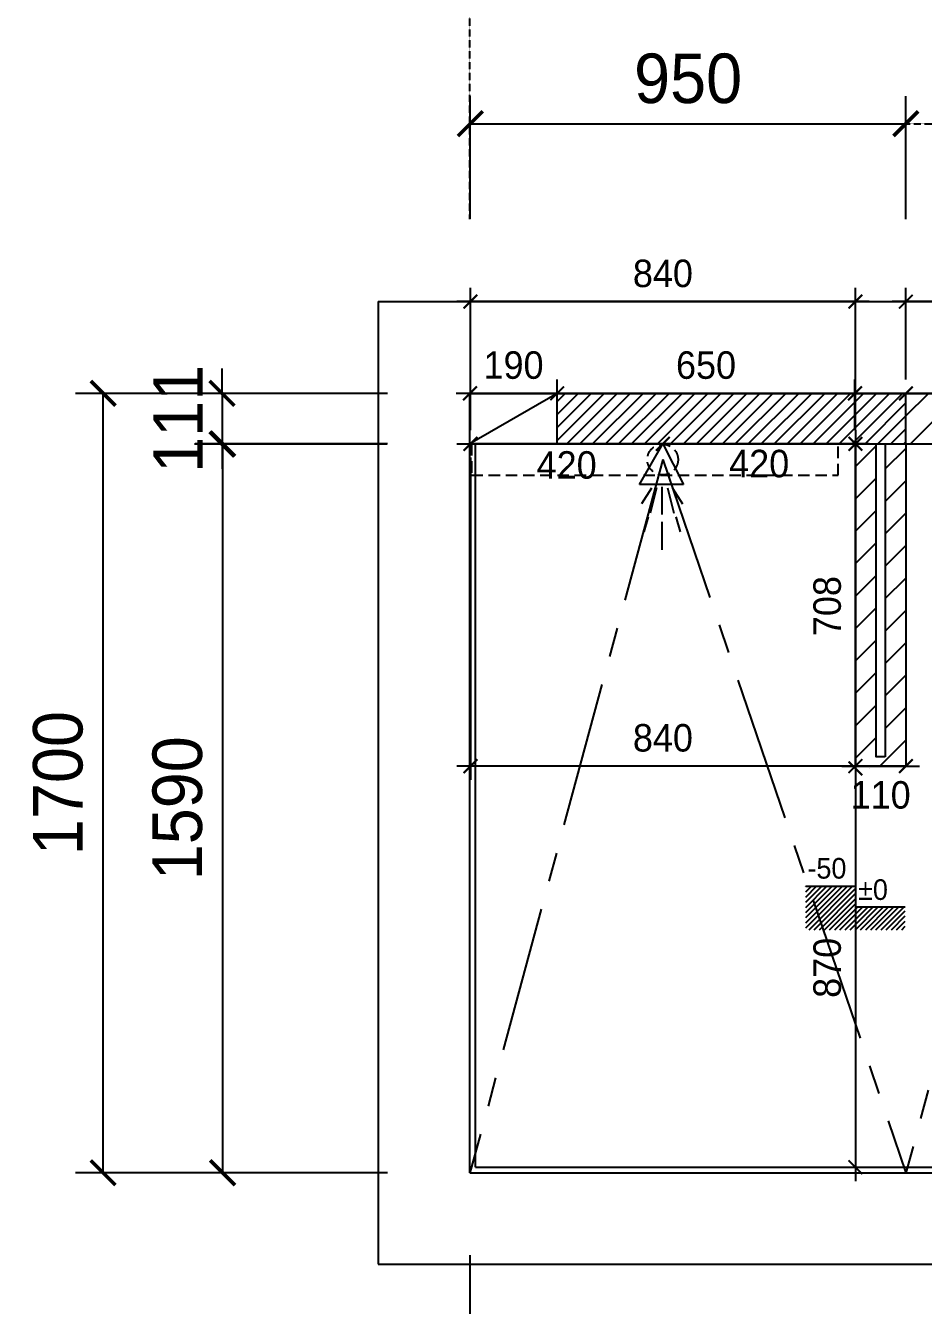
# Model space of a CAD drawing. Header units: millimetres. Extents: x 217202 to 745838, y -6815 to 171372.
# Drawn here: x 375107 to 377064, y 25917 to 28708 of the extents above; entities that cross this region are included whole.
import ezdxf

# ---------------------------------------------------------------- set-up
doc = ezdxf.new("R2010")
doc.units = ezdxf.units.MM
doc.header["$PDMODE"] = 3
doc.linetypes.add('CENTER', pattern=[50.8, 31.75, -6.35, 6.35, -6.35])
doc.linetypes.add('DASHED', pattern=[0.75, 0.5, -0.25])
doc.layers.get('DEFPOINTS').update_dxf_attribs({"color": 248})
for name, color, linetype in [('03-WAL NEW', 3, 'Continuous'), ('06-FUR', 6, 'Continuous'), ('06-LIGHT', 4, 'Continuous'), ('07-DIM', 5, 'Continuous'), ('BATH', 4, 'Continuous'), ('C-WALL1', 2, 'Continuous'), ('FUR', 8, 'DASHED'), ('HAT', 5, 'Continuous'), ('TOILET-1', 6, 'Continuous'), ('도면층4', 4, 'Continuous')]:
    doc.layers.add(name, color=color, linetype=linetype)
doc.styles.add('HY 울릉도 L', font='')
doc.styles.add('YOURNAME', font='HY울릉도M.TTF')
doc.styles.add('코레일둥고', font='Korail_Round_Gothic_Medium.ttf')
doc.styles.get('HY 울릉도 L').set_extended_font_data('HY울릉도L')
doc.dimstyles.new('30', dxfattribs={"dimscale": 30, "dimtxt": 2, "dimasz": 1, "dimexe": 1, "dimexo": 1, "dimgap": 1, "dimtad": 1, "dimdec": 0, "dimrnd": 0.05, "dimdsep": 46, "dimlunit": 6, "dimtxsty": 'HY 울릉도 L', "dimblk": 'ARCHTICK', "dimcen": 2.5, "dimdle": 1, "dimclrd": 133, "dimclre": 133, "dimclrt": 30, "dimadec": 0, "dimazin": 0, "dimtfac": 1, "dimtdec": 0, "dimtix": 1, "dimtmove": 2, "dimatfit": 3, "dimldrblk": 'ARCHTICK', "dimfxl": 1, "dimlwd": -1, "dimlwe": -1, "dimarcsym": 0})
doc.dimstyles.new('YOURNAME-60', dxfattribs={"dimscale": 60, "dimtxt": 1.8, "dimasz": 0.9, "dimexe": 1, "dimexo": 3, "dimgap": 0.7, "dimtad": 1, "dimdec": 0, "dimzin": 0, "dimdsep": 46, "dimtxsty": 'YOURNAME', "dimblk": 'ARCHTICK', "dimcen": 0, "dimclrd": 1, "dimclre": 1, "dimclrt": 7, "dimadec": 0, "dimazin": 0, "dimtfac": 1, "dimtdec": 0, "dimtix": 1, "dimtmove": 2, "dimatfit": 3, "dimldrblk": 'ARCHTICK', "dimfxl": 1, "dimtolj": 1, "dimtzin": 0, "dimarcsym": 0})
pattern_1 = [(45, (0, 0), (-35.355339, 35.355339), [])]

# ---------------------------------------------------------------- blocks, each defined once
blk = doc.blocks.new('_ArchTick')
at = {"color": 0, "linetype": 'ByBlock', "const_width": 0.15}
blk.add_lwpolyline([(-0.5, -0.5), (0.5, 0.5)], dxfattribs=at)
blk = doc.blocks.new('*D608')
at = {"layer": 'DEFPOINTS', "color": 0, "transparency": 16777216}
for p in [(375275.7, 27906.1), (375875.7, 27906.1), (375875.7, 26206.1)]:
    blk.add_point(p, dxfattribs=at)
at = {"layer": 'HAT', "color": 1, "lineweight": -2, "transparency": 16777216}
for p, q in [((375695.7, 27906.1), (375215.7, 27906.1)), ((375275.7, 26206.1), (375275.7, 27906.1)), ((375695.7, 26206.1), (375215.7, 26206.1))]:
    blk.add_line(p, q, dxfattribs=at)
at = {"layer": 'HAT', "color": 1, "lineweight": -2, "transparency": 16777216, "xscale": 54, "yscale": 54, "zscale": 54}
for p, rotation in [((375275.7, 27906.1), 90), ((375275.7, 26206.1), 270)]:
    blk.add_blockref('_ArchTick', p, dxfattribs=dict(at, rotation=rotation))
at = {"layer": 'HAT', "color": 7, "transparency": 16777216, "insert": (375177.5, 27056.1), "char_height": 108, "attachment_point": 5, "rotation": 90, "style": 'YOURNAME'}
blk.add_mtext('\\A1;1700', dxfattribs=at)
blk = doc.blocks.new('*D609')
at = {"layer": 'DEFPOINTS', "color": 0, "transparency": 16777216}
for p in [(378545.2, 28794.3), (376075.7, 28106.1), (378545.2, 28106.1)]:
    blk.add_point(p, dxfattribs=at)
at = {"layer": 'FUR', "color": 1, "lineweight": -2, "transparency": 16777216}
for p, q in [((376075.7, 28286.1), (376075.7, 28854.3)), ((378545.2, 28286.1), (378545.2, 28854.3)), ((376075.7, 28794.3), (378545.2, 28794.3))]:
    blk.add_line(p, q, dxfattribs=at)
at = {"layer": 'FUR', "color": 1, "lineweight": -2, "transparency": 16777216, "xscale": 54, "yscale": 54, "zscale": 54, "rotation": 180}
blk.add_blockref('_ArchTick', (376075.7, 28794.3), dxfattribs=at)
at = {"layer": 'FUR', "color": 1, "lineweight": -2, "transparency": 16777216, "xscale": 54, "yscale": 54, "zscale": 54}
blk.add_blockref('_ArchTick', (378545.2, 28794.3), dxfattribs=at)
at = {"layer": 'FUR', "color": 7, "transparency": 16777216, "insert": (377310.4, 28892.5), "char_height": 108, "attachment_point": 5, "style": 'YOURNAME'}
blk.add_mtext('\\A1;2470', dxfattribs=at)
blk = doc.blocks.new('*D615')
at = {"layer": 'DEFPOINTS', "color": 0, "transparency": 16777216}
for p in [(375275.7, 27906.1), (376075.7, 27906.1), (376075.7, 26206.1)]:
    blk.add_point(p, dxfattribs=at)
at = {"layer": 'HAT', "color": 1, "lineweight": -2, "transparency": 16777216}
for p, q in [((375895.7, 27906.1), (375215.7, 27906.1)), ((375275.7, 26206.1), (375275.7, 27906.1)), ((375895.7, 26206.1), (375215.7, 26206.1))]:
    blk.add_line(p, q, dxfattribs=at)
at = {"layer": 'HAT', "color": 1, "lineweight": -2, "transparency": 16777216, "xscale": 54, "yscale": 54, "zscale": 54}
for p, rotation in [((375275.7, 27906.1), 90), ((375275.7, 26206.1), 270)]:
    blk.add_blockref('_ArchTick', p, dxfattribs=dict(at, rotation=rotation))
at = {"layer": 'HAT', "color": 7, "transparency": 16777216, "insert": (375177.5, 27056.1), "char_height": 108, "attachment_point": 5, "rotation": 90, "style": 'YOURNAME'}
blk.add_mtext('\\A1;1700', dxfattribs=at)
blk = doc.blocks.new('*D616')
at = {"layer": 'DEFPOINTS', "color": 0, "transparency": 16777216}
for p in [(378545.2, 28794.3), (376075.7, 28106.1), (378545.2, 28106.1)]:
    blk.add_point(p, dxfattribs=at)
at = {"layer": 'FUR', "color": 1, "lineweight": -2, "transparency": 16777216}
for p, q in [((376075.7, 28286.1), (376075.7, 28854.3)), ((378545.2, 28286.1), (378545.2, 28854.3)), ((376075.7, 28794.3), (378545.2, 28794.3))]:
    blk.add_line(p, q, dxfattribs=at)
at = {"layer": 'FUR', "color": 1, "lineweight": -2, "transparency": 16777216, "xscale": 54, "yscale": 54, "zscale": 54, "rotation": 180}
blk.add_blockref('_ArchTick', (376075.7, 28794.3), dxfattribs=at)
at = {"layer": 'FUR', "color": 1, "lineweight": -2, "transparency": 16777216, "xscale": 54, "yscale": 54, "zscale": 54}
blk.add_blockref('_ArchTick', (378545.2, 28794.3), dxfattribs=at)
at = {"layer": 'FUR', "color": 7, "transparency": 16777216, "insert": (377310.4, 28892.5), "char_height": 108, "attachment_point": 5, "style": 'YOURNAME'}
blk.add_mtext('\\A1;2470', dxfattribs=at)
blk = doc.blocks.new('AC-8')
at = {"layer": 'BATH'}
for p, q in [((-50.8, 54), (-0.1, 142.7)), ((-0.1, 142.7), (45.4, 54)), ((45.4, 54), (-50.8, 54)), ((-24.7, 46.5), (-46.3, 12.2)), ((-13.5, 47.3), (-27.7, -7.9)), ((-1.6, 49.5), (-1.6, -10.8)), ((10.4, 47.3), (24.5, -7.9)), ((21.6, 46.5), (43.2, 12.2)), ((-31.4, -16.2), (-41.1, -49)), ((-1.6, -27.3), (-1.6, -88.5)), ((28.3, -16.2), (38, -49))]:
    blk.add_line(p, q, dxfattribs=at)
blk = doc.blocks.new('*D617')
at = {"layer": 'DEFPOINTS', "color": 0, "transparency": 16777216}
for p in [(377026.2, 28494.3), (376076.4, 28106.8), (377026.2, 28106.1)]:
    blk.add_point(p, dxfattribs=at)
at = {"layer": 'HAT', "color": 1, "lineweight": -2, "transparency": 16777216}
for p, q in [((376076.4, 28286.8), (376076.4, 28554.3)), ((377026.2, 28286.1), (377026.2, 28554.3)), ((376076.4, 28494.3), (377026.2, 28494.3))]:
    blk.add_line(p, q, dxfattribs=at)
at = {"layer": 'HAT', "color": 1, "lineweight": -2, "transparency": 16777216, "xscale": 54, "yscale": 54, "zscale": 54, "rotation": 180}
blk.add_blockref('_ArchTick', (376076.4, 28494.3), dxfattribs=at)
at = {"layer": 'HAT', "color": 1, "lineweight": -2, "transparency": 16777216, "xscale": 54, "yscale": 54, "zscale": 54}
blk.add_blockref('_ArchTick', (377026.2, 28494.3), dxfattribs=at)
at = {"layer": 'HAT', "color": 7, "transparency": 16777216, "insert": (376551.3, 28592.5), "char_height": 108, "attachment_point": 5, "style": 'YOURNAME'}
blk.add_mtext('\\A1;950', dxfattribs=at)
blk = doc.blocks.new('*D618')
at = {"layer": 'DEFPOINTS', "color": 0, "transparency": 16777216}
for p in [(378545.7, 28494.3), (377026.2, 28106.1), (378545.7, 28106.1)]:
    blk.add_point(p, dxfattribs=at)
at = {"layer": 'FUR', "color": 1, "lineweight": -2, "transparency": 16777216}
for p, q in [((377026.2, 28286.1), (377026.2, 28554.3)), ((378545.7, 28286.1), (378545.7, 28554.3)), ((377026.2, 28494.3), (378545.7, 28494.3))]:
    blk.add_line(p, q, dxfattribs=at)
at = {"layer": 'FUR', "color": 1, "lineweight": -2, "transparency": 16777216, "xscale": 54, "yscale": 54, "zscale": 54, "rotation": 180}
blk.add_blockref('_ArchTick', (377026.2, 28494.3), dxfattribs=at)
at = {"layer": 'FUR', "color": 1, "lineweight": -2, "transparency": 16777216, "xscale": 54, "yscale": 54, "zscale": 54}
blk.add_blockref('_ArchTick', (378545.7, 28494.3), dxfattribs=at)
at = {"layer": 'FUR', "color": 7, "transparency": 16777216, "insert": (377785.9, 28592.5), "char_height": 108, "attachment_point": 5, "style": 'YOURNAME'}
blk.add_mtext('\\A1;1520', dxfattribs=at)
blk = doc.blocks.new('*D669')
at = {"layer": '06-FUR', "color": 133, "transparency": 16777216}
for p, q in [((376466.3, 27795.9), (376599.8, 27795.9)), ((376946.2, 27795.9), (376812.7, 27795.9)), ((376916.2, 27766.1), (376916.2, 27765.9))]:
    blk.add_line(p, q, dxfattribs=at)
at = {"layer": 'DEFPOINTS', "color": 0, "transparency": 16777216}
for p in [(376496.3, 27795.9), (376916.2, 27796.1), (376916.2, 27795.9)]:
    blk.add_point(p, dxfattribs=at)
at = {"layer": '06-FUR', "color": 133, "transparency": 16777216, "xscale": 30, "yscale": 30, "zscale": 30, "rotation": 180}
blk.add_blockref('_ArchTick', (376496.3, 27795.9), dxfattribs=at)
at = {"layer": '06-FUR', "color": 133, "transparency": 16777216, "xscale": 30, "yscale": 30, "zscale": 30}
blk.add_blockref('_ArchTick', (376916.2, 27795.9), dxfattribs=at)
at = {"layer": '06-FUR', "color": 30, "transparency": 16777216, "insert": (376706.3, 27752.6), "char_height": 60, "attachment_point": 5, "style": 'HY 울릉도 L'}
blk.add_mtext('420', dxfattribs=at)
blk = doc.blocks.new('*D670')
at = {"layer": '06-FUR', "color": 133, "transparency": 16777216}
for p, q in [((376076.7, 27826.1), (376076.7, 27826.1)), ((376046.7, 27796.1), (376180, 27796.1)), ((376526.3, 27796.1), (376392.9, 27796.1))]:
    blk.add_line(p, q, dxfattribs=at)
at = {"layer": 'DEFPOINTS', "color": 0, "transparency": 16777216}
for p in [(376076.7, 27796.1), (376076.7, 27796.1), (376496.3, 27796.1)]:
    blk.add_point(p, dxfattribs=at)
at = {"layer": '06-FUR', "color": 133, "transparency": 16777216, "xscale": 30, "yscale": 30, "zscale": 30, "rotation": 180}
blk.add_blockref('_ArchTick', (376076.7, 27796.1), dxfattribs=at)
at = {"layer": '06-FUR', "color": 133, "transparency": 16777216, "xscale": 30, "yscale": 30, "zscale": 30}
blk.add_blockref('_ArchTick', (376496.3, 27796.1), dxfattribs=at)
at = {"layer": '06-FUR', "color": 30, "transparency": 16777216, "insert": (376286.5, 27749.5), "char_height": 60, "attachment_point": 5, "style": 'HY 울릉도 L'}
blk.add_mtext('420', dxfattribs=at)
blk = doc.blocks.new('*D671')
at = {"layer": '06-FUR', "color": 133, "transparency": 16777216}
for p, q in [((376075.7, 27906.1), (376045.7, 27906.1)), ((376265.7, 27906.1), (376075.7, 27906.1)), ((376265.7, 27906.1), (376295.7, 27906.1))]:
    blk.add_line(p, q, dxfattribs=at)
at = {"layer": 'DEFPOINTS', "color": 0, "transparency": 16777216}
for p in [(376075.7, 27906.1), (376075.7, 27906.1), (376265.7, 27906.1)]:
    blk.add_point(p, dxfattribs=at)
at = {"layer": '06-FUR', "color": 133, "transparency": 16777216, "xscale": 30, "yscale": 30, "zscale": 30}
blk.add_blockref('_ArchTick', (376075.7, 27906.1), dxfattribs=at)
at = {"layer": '06-FUR', "color": 133, "transparency": 16777216, "xscale": 30, "yscale": 30, "zscale": 30, "rotation": 180}
blk.add_blockref('_ArchTick', (376265.7, 27906.1), dxfattribs=at)
at = {"layer": '06-FUR', "color": 30, "transparency": 16777216, "insert": (376170.7, 27967.4), "char_height": 60, "attachment_point": 5, "style": 'HY 울릉도 L'}
blk.add_mtext('190', dxfattribs=at)
blk = doc.blocks.new('*D672')
at = {"layer": '06-FUR', "color": 133, "transparency": 16777216}
for p, q in [((376916.2, 27118.1), (376916.2, 26188.1)), ((376946.2, 27088.1), (376946.2, 27088.1)), ((376946.2, 26218.1), (376946.2, 26218.1))]:
    blk.add_line(p, q, dxfattribs=at)
at = {"layer": 'DEFPOINTS', "color": 0, "transparency": 16777216}
for p in [(376916.2, 27088.1), (376916.2, 26218.1), (376916.2, 26218.1)]:
    blk.add_point(p, dxfattribs=at)
at = {"layer": '06-FUR', "color": 133, "transparency": 16777216, "xscale": 30, "yscale": 30, "zscale": 30}
for p, rotation in [((376916.2, 27088.1), 90), ((376916.2, 26218.1), 270)]:
    blk.add_blockref('_ArchTick', p, dxfattribs=dict(at, rotation=rotation))
at = {"layer": '06-FUR', "color": 30, "transparency": 16777216, "insert": (376854.9, 26653.1), "char_height": 60, "attachment_point": 5, "rotation": 90, "style": 'HY 울릉도 L'}
blk.add_mtext('870', dxfattribs=at)
blk = doc.blocks.new('*D675')
at = {"layer": '06-FUR', "color": 133, "transparency": 16777216}
blk.add_line((377885.7, 27906.1), (376996.2, 27906.1), dxfattribs=at)
at = {"layer": 'DEFPOINTS', "color": 0, "transparency": 16777216}
for p in [(377026.2, 27906.1), (377026.2, 27906.1), (377855.7, 27906.1)]:
    blk.add_point(p, dxfattribs=at)
at = {"layer": '06-FUR', "color": 133, "transparency": 16777216, "xscale": 30, "yscale": 30, "zscale": 30, "rotation": 180}
blk.add_blockref('_ArchTick', (377026.2, 27906.1), dxfattribs=at)
at = {"layer": '06-FUR', "color": 133, "transparency": 16777216, "xscale": 30, "yscale": 30, "zscale": 30}
blk.add_blockref('_ArchTick', (377855.7, 27906.1), dxfattribs=at)
at = {"layer": '06-FUR', "color": 30, "transparency": 16777216, "insert": (377440.9, 27967.5), "char_height": 60, "attachment_point": 5, "style": 'HY 울릉도 L'}
blk.add_mtext('830', dxfattribs=at)
blk = doc.blocks.new('*D628')
at = {"layer": '06-FUR', "color": 133, "transparency": 16777216}
for p, q in [((377026.2, 27936.1), (377026.2, 28136.1)), ((378545.7, 27936.1), (378545.7, 28136.1)), ((378575.7, 28106.1), (376996.2, 28106.1))]:
    blk.add_line(p, q, dxfattribs=at)
at = {"layer": 'DEFPOINTS', "color": 0, "transparency": 16777216}
for p in [(377026.2, 28106.1), (377026.2, 27906.1), (378545.7, 27906.1)]:
    blk.add_point(p, dxfattribs=at)
at = {"layer": '06-FUR', "color": 133, "transparency": 16777216, "xscale": 30, "yscale": 30, "zscale": 30, "rotation": 180}
blk.add_blockref('_ArchTick', (377026.2, 28106.1), dxfattribs=at)
at = {"layer": '06-FUR', "color": 133, "transparency": 16777216, "xscale": 30, "yscale": 30, "zscale": 30}
blk.add_blockref('_ArchTick', (378545.7, 28106.1), dxfattribs=at)
at = {"layer": '06-FUR', "color": 30, "transparency": 16777216, "insert": (377785.9, 28172.1), "char_height": 60, "attachment_point": 5, "style": 'HY 울릉도 L'}
blk.add_mtext('1,520', dxfattribs=at)
blk = doc.blocks.new('*D677')
at = {"layer": '06-FUR', "color": 133, "transparency": 16777216}
for p, q in [((376916.2, 27826.1), (376916.2, 27058.1)), ((376946.2, 27796.1), (376946.2, 27796.1)), ((376946.2, 27088.1), (376946.2, 27088.1))]:
    blk.add_line(p, q, dxfattribs=at)
at = {"layer": 'DEFPOINTS', "color": 0, "transparency": 16777216}
for p in [(376916.2, 27796.1), (376916.2, 27088.1), (376916.2, 27088.1)]:
    blk.add_point(p, dxfattribs=at)
at = {"layer": '06-FUR', "color": 133, "transparency": 16777216, "xscale": 30, "yscale": 30, "zscale": 30}
for p, rotation in [((376916.2, 27796.1), 90), ((376916.2, 27088.1), 270)]:
    blk.add_blockref('_ArchTick', p, dxfattribs=dict(at, rotation=rotation))
at = {"layer": '06-FUR', "color": 30, "transparency": 16777216, "insert": (376854.9, 27442.1), "char_height": 60, "attachment_point": 5, "rotation": 90, "style": 'HY 울릉도 L'}
blk.add_mtext('708', dxfattribs=at)
blk = doc.blocks.new('*D629')
at = {"layer": '06-FUR', "color": 133, "transparency": 16777216}
for p, q in [((376916.2, 27123.1), (376916.2, 27123.1)), ((377026.2, 27123.1), (377026.2, 27123.1)), ((376886.2, 27093.1), (377056.2, 27093.1))]:
    blk.add_line(p, q, dxfattribs=at)
at = {"layer": 'DEFPOINTS', "color": 0, "transparency": 16777216}
for p in [(376916.2, 27093.1), (377026.2, 27093.1), (377026.2, 27093.1)]:
    blk.add_point(p, dxfattribs=at)
at = {"layer": '06-FUR', "color": 133, "transparency": 16777216, "xscale": 30, "yscale": 30, "zscale": 30, "rotation": 180}
blk.add_blockref('_ArchTick', (376916.2, 27093.1), dxfattribs=at)
at = {"layer": '06-FUR', "color": 133, "transparency": 16777216, "xscale": 30, "yscale": 30, "zscale": 30}
blk.add_blockref('_ArchTick', (377026.2, 27093.1), dxfattribs=at)
at = {"layer": '06-FUR', "color": 30, "transparency": 16777216, "insert": (376971.2, 27029.9), "char_height": 60, "attachment_point": 5, "style": 'HY 울릉도 L'}
blk.add_mtext('110', dxfattribs=at)
blk = doc.blocks.new('*D599')
at = {"layer": 'DEFPOINTS', "color": 0, "transparency": 16777216}
for p in [(376075.7, 26206.1), (377895.7, 26206.1), (376075.7, 25736.5)]:
    blk.add_point(p, dxfattribs=at)
at = {"layer": 'TOILET-1', "color": 1, "lineweight": -2, "transparency": 16777216}
for p, q in [((376075.7, 26026.1), (376075.7, 25676.5)), ((377895.7, 26026.1), (377895.7, 25676.5)), ((377895.7, 25736.5), (376075.7, 25736.5))]:
    blk.add_line(p, q, dxfattribs=at)
at = {"layer": 'TOILET-1', "color": 1, "lineweight": -2, "transparency": 16777216, "xscale": 54, "yscale": 54, "zscale": 54, "rotation": 180}
blk.add_blockref('_ArchTick', (376075.7, 25736.5), dxfattribs=at)
at = {"layer": 'TOILET-1', "color": 1, "lineweight": -2, "transparency": 16777216, "xscale": 54, "yscale": 54, "zscale": 54}
blk.add_blockref('_ArchTick', (377895.7, 25736.5), dxfattribs=at)
at = {"layer": 'TOILET-1', "color": 7, "transparency": 16777216, "insert": (376985.7, 25834.7), "char_height": 108, "attachment_point": 5, "style": 'YOURNAME'}
blk.add_mtext('\\A1;1820', dxfattribs=at)
blk = doc.blocks.new('*D602')
at = {"layer": '06-FUR', "color": 133, "transparency": 16777216}
for p, q in [((376265.7, 27826.1), (376265.7, 27936.1)), ((376915.2, 27826.1), (376915.2, 27936.1)), ((376945.2, 27906.1), (376235.7, 27906.1))]:
    blk.add_line(p, q, dxfattribs=at)
at = {"layer": 'DEFPOINTS', "color": 0, "transparency": 16777216}
for p in [(376265.7, 27906.1), (376265.7, 27796.1), (376915.2, 27796.1)]:
    blk.add_point(p, dxfattribs=at)
at = {"layer": '06-FUR', "color": 133, "transparency": 16777216, "xscale": 30, "yscale": 30, "zscale": 30, "rotation": 180}
blk.add_blockref('_ArchTick', (376265.7, 27906.1), dxfattribs=at)
at = {"layer": '06-FUR', "color": 133, "transparency": 16777216, "xscale": 30, "yscale": 30, "zscale": 30}
blk.add_blockref('_ArchTick', (376915.2, 27906.1), dxfattribs=at)
at = {"layer": '06-FUR', "color": 30, "transparency": 16777216, "insert": (376590.4, 27967.4), "char_height": 60, "attachment_point": 5, "style": 'HY 울릉도 L'}
blk.add_mtext('650', dxfattribs=at)
blk = doc.blocks.new('*D606')
at = {"layer": 'C-WALL1', "color": 1, "lineweight": -2, "transparency": 16777216}
for p, q in [((376075.7, 25826.6), (376075.7, 25378.5)), ((378545.7, 25826.6), (378545.7, 25378.5)), ((378545.7, 25438.5), (376075.7, 25438.5))]:
    blk.add_line(p, q, dxfattribs=at)
at = {"layer": 'DEFPOINTS', "color": 0, "transparency": 16777216}
for p in [(376075.7, 26006.6), (378545.7, 26006.6), (376075.7, 25438.5)]:
    blk.add_point(p, dxfattribs=at)
at = {"layer": 'C-WALL1', "color": 1, "lineweight": -2, "transparency": 16777216, "xscale": 54, "yscale": 54, "zscale": 54, "rotation": 180}
blk.add_blockref('_ArchTick', (376075.7, 25438.5), dxfattribs=at)
at = {"layer": 'C-WALL1', "color": 1, "lineweight": -2, "transparency": 16777216, "xscale": 54, "yscale": 54, "zscale": 54}
blk.add_blockref('_ArchTick', (378545.7, 25438.5), dxfattribs=at)
at = {"layer": 'C-WALL1', "color": 7, "transparency": 16777216, "insert": (377310.7, 25536.6), "char_height": 108, "attachment_point": 5, "style": 'YOURNAME'}
blk.add_mtext('\\A1;2470', dxfattribs=at)
blk = doc.blocks.new('*D654')
at = {"layer": 'C-WALL1', "color": 1, "lineweight": -2, "transparency": 16777216}
for p, q in [((375535, 27906.1), (375535, 27960.1)), ((375895.7, 27906.1), (375475, 27906.1)), ((375535, 27906.1), (375535, 27795.4)), ((375894.4, 27795.4), (375475, 27795.4)), ((375535, 27795.4), (375535, 27741.4))]:
    blk.add_line(p, q, dxfattribs=at)
at = {"layer": 'DEFPOINTS', "color": 0, "transparency": 16777216}
for p in [(376075.7, 27906.1), (375535, 27795.4), (376074.4, 27795.4)]:
    blk.add_point(p, dxfattribs=at)
at = {"layer": 'C-WALL1', "color": 1, "lineweight": -2, "transparency": 16777216, "xscale": 54, "yscale": 54, "zscale": 54}
for p, rotation in [((375535, 27906.1), 270), ((375535, 27795.4), 90)]:
    blk.add_blockref('_ArchTick', p, dxfattribs=dict(at, rotation=rotation))
at = {"layer": 'C-WALL1', "color": 7, "transparency": 16777216, "insert": (375438.9, 27850.7), "char_height": 108, "attachment_point": 5, "rotation": 90, "style": 'YOURNAME'}
blk.add_mtext('\\A1;111', dxfattribs=at)
blk = doc.blocks.new('*D607')
at = {"layer": 'C-WALL1', "color": 1, "lineweight": -2, "transparency": 16777216}
for p, q in [((375895.7, 27796.1), (375476.3, 27796.1)), ((375536.3, 27796.1), (375536.3, 26206.1)), ((375895.7, 26206.1), (375476.3, 26206.1))]:
    blk.add_line(p, q, dxfattribs=at)
at = {"layer": 'DEFPOINTS', "color": 0, "transparency": 16777216}
for p in [(376075.7, 27796.1), (375536.3, 26206.1), (376075.7, 26206.1)]:
    blk.add_point(p, dxfattribs=at)
at = {"layer": 'C-WALL1', "color": 1, "lineweight": -2, "transparency": 16777216, "xscale": 54, "yscale": 54, "zscale": 54}
for p, rotation in [((375536.3, 27796.1), 90), ((375536.3, 26206.1), 270)]:
    blk.add_blockref('_ArchTick', p, dxfattribs=dict(at, rotation=rotation))
at = {"layer": 'C-WALL1', "color": 7, "transparency": 16777216, "insert": (375438.1, 27001.1), "char_height": 108, "attachment_point": 5, "rotation": 90, "style": 'YOURNAME'}
blk.add_mtext('\\A1;1590', dxfattribs=at)
blk = doc.blocks.new('*D652')
at = {"layer": '06-FUR', "color": 133, "transparency": 16777216}
for p, q in [((376076.7, 27766.1), (376076.7, 27063.1)), ((376916.2, 27766.1), (376916.2, 27063.1)), ((376946.2, 27093.1), (376046.7, 27093.1))]:
    blk.add_line(p, q, dxfattribs=at)
at = {"layer": 'DEFPOINTS', "color": 0, "transparency": 16777216}
for p in [(376076.7, 27796.1), (376916.2, 27796.1), (376076.7, 27093.1)]:
    blk.add_point(p, dxfattribs=at)
at = {"layer": '06-FUR', "color": 133, "transparency": 16777216, "xscale": 30, "yscale": 30, "zscale": 30, "rotation": 180}
blk.add_blockref('_ArchTick', (376076.7, 27093.1), dxfattribs=at)
at = {"layer": '06-FUR', "color": 133, "transparency": 16777216, "xscale": 30, "yscale": 30, "zscale": 30}
blk.add_blockref('_ArchTick', (376916.2, 27093.1), dxfattribs=at)
at = {"layer": '06-FUR', "color": 30, "transparency": 16777216, "insert": (376496.4, 27154.4), "char_height": 60, "attachment_point": 5, "style": 'HY 울릉도 L'}
blk.add_mtext('840', dxfattribs=at)
blk = doc.blocks.new('*D788')
at = {"layer": '06-FUR', "color": 133, "transparency": 16777216}
for p, q in [((376076.7, 27826.1), (376076.7, 28136.1)), ((376916.2, 27826.1), (376916.2, 28136.1)), ((376946.2, 28106.1), (376046.7, 28106.1))]:
    blk.add_line(p, q, dxfattribs=at)
at = {"layer": 'DEFPOINTS', "color": 0, "transparency": 16777216}
for p in [(376076.7, 28106.1), (376076.7, 27796.1), (376916.2, 27796.1)]:
    blk.add_point(p, dxfattribs=at)
at = {"layer": '06-FUR', "color": 133, "transparency": 16777216, "xscale": 30, "yscale": 30, "zscale": 30, "rotation": 180}
blk.add_blockref('_ArchTick', (376076.7, 28106.1), dxfattribs=at)
at = {"layer": '06-FUR', "color": 133, "transparency": 16777216, "xscale": 30, "yscale": 30, "zscale": 30}
blk.add_blockref('_ArchTick', (376916.2, 28106.1), dxfattribs=at)
at = {"layer": '06-FUR', "color": 30, "transparency": 16777216, "insert": (376496.4, 28167.4), "char_height": 60, "attachment_point": 5, "style": 'HY 울릉도 L'}
blk.add_mtext('840', dxfattribs=at)

msp = doc.modelspace()

# ---------------------------------------------------------------- hatches: boundary and pattern name
h = msp.add_hatch()
h.set_pattern_fill('ANSI31', color=8, scale=2.5, angle=180)
h.set_pattern_definition([(225, (306705.18, -53577.444), (5.6126601, -5.6126601), [])])
h.paths.add_polyline_path([(376807.7, 26831.3), (376916.2, 26831.3), (376916.2, 26786.3), (377024.6, 26786.3), (377024.6, 26736.3), (376807.7, 26736.3)])
at = {"layer": '03-WAL NEW'}
h = msp.add_hatch(dxfattribs=at)
h.set_pattern_fill('_USER', color=8, scale=20, angle=45, pattern_type=0)
h.set_pattern_definition([(45, (0, 0), (-14.1421356, 14.1421356), [])])
h.paths.add_polyline_path([(376916.2, 27796.1), (377026.2, 27796.1), (377026.2, 27906.1), (376265.7, 27906.1), (376265.7, 27796.1)])
h = msp.add_hatch(dxfattribs=at)
h.set_pattern_fill('_USER', color=8, scale=50, angle=45, pattern_type=0)
h.set_pattern_definition(pattern_1)
h.paths.add_polyline_path([(378545.7, 27906.1), (378495.7, 27906.1), (378495.7, 27796.1), (378545.7, 27796.1)])
h.paths.add_polyline_path([(378495.7, 27906.1), (377095.7, 27906.1), (377095.7, 27796.1), (378495.7, 27796.1)])
h.paths.add_polyline_path([(377095.7, 27906.1), (377026.2, 27906.1), (377026.2, 27796.1), (377095.7, 27796.1)])
h.paths.add_polyline_path([(377588.5, 27730.4), (378020.4, 27730.4), (378020.4, 27876.1), (377588.5, 27876.1)], flags=9)
h = msp.add_hatch(dxfattribs=at)
h.set_pattern_fill('_USER', color=8, scale=50, angle=45, pattern_type=0)
h.set_pattern_definition(pattern_1)
h.paths.add_polyline_path([(377026.2, 27796.1), (376981.2, 27796.1), (376981.2, 27113.1), (376961.2, 27113.1), (376961.2, 27796.1), (376916.2, 27796.1), (376916.2, 27728.1), (376916.2, 27696.1), (376916.2, 27093.1), (377026.2, 27093.1)])

# ---------------------------------------------------------------- linework, layer by layer
at = {"layer": '06-LIGHT'}
msp.add_lwpolyline([(376807.7, 26831.3), (376916.2, 26831.3), (376916.2, 26786.3), (377024.6, 26786.3)], dxfattribs=at)
at = {"layer": '07-DIM'}
for q in [(376087.7, 27796.1), (377895.7, 26218.1)]:
    msp.add_line((376087.7, 26218.1), q, dxfattribs=at)
at = {"layer": 'C-WALL1'}
for p, q in [((375875.7, 28106.1), (378745.2, 28106.1)), ((375875.7, 28106.1), (378745.2, 28106.1)), ((375875.7, 28106.1), (375875.7, 26006.6)), ((376075.7, 26206.1), (376075.7, 27906.1)), ((376075.7, 26206.1), (376075.7, 27906.1)), ((376075.7, 27906.1), (378545.7, 27906.1)), ((378545.7, 27906.1), (376075.7, 27906.1)), ((376075.7, 26206.1), (377895.7, 26206.1)), ((376075.7, 26206.1), (377895.7, 26206.1)), ((375875.7, 26006.6), (376075.7, 26006.6)), ((376075.7, 26006.6), (377895.7, 26006.6)), ((376075.7, 26006.6), (377895.7, 26006.6))]:
    msp.add_line(p, q, dxfattribs=at)
at = {"layer": 'FUR', "linetype": 'CENTER', "ltscale": 10}
for p, q in [((376495.9, 27761.6), (376075.7, 26206.1)), ((376495.9, 27761.6), (377026.2, 26206.1)), ((377441.3, 27734.1), (377026.2, 26206.1))]:
    msp.add_line(p, q, dxfattribs=at)
at = {"layer": 'FUR', "ltscale": 50}
msp.add_lwpolyline([(376078.8, 27727.4), (376878.3, 27727.4), (376878.3, 27795.4), (376078.8, 27795.4)], close=True, dxfattribs=at)
msp.add_circle((376495.9, 27761.6), 33.5, dxfattribs=at)
at = {"layer": 'TOILET-1'}
for p, q in [((376265.7, 27906.1), (376075.7, 27796.1)), ((376265.7, 27796.1), (376265.7, 27906.1)), ((377026.2, 27796.1), (377026.2, 27906.1)), ((376916.2, 27796.1), (376075.7, 27796.1)), ((376075.7, 27796.1), (376265.7, 27796.1)), ((376265.7, 27796.1), (376916.2, 27796.1)), ((376916.2, 27093.1), (376916.2, 27796.1)), ((376916.2, 27796.1), (377026.2, 27796.1)), ((376916.2, 27796.1), (376916.2, 27696.1)), ((377026.2, 27796.1), (377026.2, 27093.1)), ((377026.2, 27796.1), (378545.7, 27796.1)), ((377026.2, 27093.1), (376916.2, 27093.1)), ((376075.7, 26206.1), (376075.7, 26566.1))]:
    msp.add_line(p, q, dxfattribs=at)
msp.add_lwpolyline([(376981.2, 27113.1), (376961.2, 27113.1), (376961.2, 27796.1), (376981.2, 27796.1)], close=True, dxfattribs=at)

# ---------------------------------------------------------------- block references
at = {"layer": 'C-WALL1'}
msp.add_blockref('AC-8', (376496, 27653), dxfattribs=at)

# ---------------------------------------------------------------- texts
at = {"layer": '도면층4', "style": '코레일둥고'}
for s, p in [('-50', (376811.5, 26847.7)), ('%%P0', (376922, 26801.2))]:
    msp.add_text(s, height=45, dxfattribs=at).set_placement(p)

# ---------------------------------------------------------------- dimensions: what is measured, and where the dimension line sits
at = {"layer": '06-FUR'}
for base, p1, p2, picture, middle in [((376076.6546, 28106.1074), (376916.1552, 27796.1074), (376076.6546, 27796.1074), '*D788', (376496.4049, 28167.41)), ((377026.1552, 28106.1074), (378545.7, 27906.1074), (377026.1552, 27906.1074), '*D628', (377785.9276, 28172.0504)), ((376075.7, 27906.1), (376265.7, 27906.1), (376075.7, 27906.1), '*D671', (376170.7, 27967.4)), ((376265.6546, 27906.1074), (376915.1552, 27796.1074), (376265.6546, 27796.1074), '*D602', (376590.4049, 27967.41)), ((377026.1552, 27906.1074), (377855.7, 27906.1074), (377026.1552, 27906.1074), '*D675', (377440.9276, 27967.4507)), ((376076.6546, 27093.1074), (376916.1552, 27796.1074), (376076.6546, 27796.1074), '*D652', (376496.4049, 27154.41))]:
    dim = msp.add_linear_dim(base=base, p1=p1, p2=p2, dimstyle='30', override={"dimfxl": 1.25}, dxfattribs=at)
    dim.commit()
    dim.dimension.update_dxf_attribs({"geometry": picture, "text_midpoint": middle})
for base, p1, p2, picture, middle in [((376076.7, 27796.1), (376496.3, 27796.1), (376076.7, 27796.1), '*D670', (376286.5, 27749.5)), ((376916.2, 27795.9), (376496.3, 27795.9), (376916.2, 27796.1), '*D669', (376706.3, 27752.6)), ((377026.2, 27093.1), (376916.2, 27093.1), (377026.2, 27093.1), '*D629', (376971.2, 27029.9))]:
    dim = msp.add_linear_dim(base=base, p1=p1, p2=p2, dimstyle='30', override={"dimfxl": 1.25}, dxfattribs=at)
    dim.commit()
    dim.dimension.update_dxf_attribs({"geometry": picture, "text_midpoint": middle, "dimtype": 160})
for base, p1, p2, picture, middle in [((376916.2, 27088.1), (376916.2, 27796.1), (376916.2, 27088.1), '*D677', (376854.9, 27442.1)), ((376916.2, 26218.1), (376916.2, 27088.1), (376916.2, 26218.1), '*D672', (376854.9, 26653.1))]:
    dim = msp.add_linear_dim(base=base, p1=p1, p2=p2, angle=90, dimstyle='30', override={"dimfxl": 1.25}, dxfattribs=at)
    dim.commit()
    dim.dimension.update_dxf_attribs({"geometry": picture, "text_midpoint": middle})
at = {"layer": 'C-WALL1'}
for base, p1, p2, picture, middle in [((375535, 27795.4), (376075.7, 27906.1), (376074.4, 27795.4), '*D654', (375438.9, 27850.7)), ((375536.3, 26206.1), (376075.7, 27796.1), (376075.7, 26206.1), '*D607', (375438.1, 27001.1))]:
    dim = msp.add_linear_dim(base=base, p1=p1, p2=p2, angle=90, dimstyle='YOURNAME-60', dxfattribs=at)
    dim.commit()
    dim.dimension.update_dxf_attribs({"geometry": picture, "text_midpoint": middle})
dim = msp.add_linear_dim(base=(376075.7, 25438.5), p1=(378545.7, 26006.6), p2=(376075.7, 26006.6), dimstyle='YOURNAME-60', dxfattribs=at)
dim.commit()
dim.dimension.update_dxf_attribs({"geometry": '*D606', "text_midpoint": (377310.7, 25536.6)})
at = {"layer": 'FUR'}
for picture in ['*D609', '*D616']:
    dim = msp.add_linear_dim(base=(378545.2424, 28794.3099), p1=(376075.6546, 28106.1074), p2=(378545.2424, 28106.1074), angle=180, dimstyle='YOURNAME-60', dxfattribs=at)
    dim.commit()
    dim.dimension.update_dxf_attribs({"geometry": picture, "text_midpoint": (377310.4485, 28892.467)})
dim = msp.add_linear_dim(base=(378545.7, 28494.3099), p1=(377026.1552, 28106.1074), p2=(378545.7, 28106.1074), dimstyle='YOURNAME-60', dxfattribs=at)
dim.commit()
dim.dimension.update_dxf_attribs({"geometry": '*D618', "text_midpoint": (377785.9276, 28592.467)})
at = {"layer": 'HAT'}
dim = msp.add_linear_dim(base=(377026.2, 28494.3), p1=(376076.4, 28106.8), p2=(377026.2, 28106.1), dimstyle='YOURNAME-60', dxfattribs=at)
dim.commit()
dim.dimension.update_dxf_attribs({"geometry": '*D617', "text_midpoint": (376551.3, 28592.5)})
for p1, p2, picture in [((375875.7, 26206.1), (375875.7, 27906.1), '*D608'), ((376075.7, 26206.1), (376075.7, 27906.1), '*D615')]:
    dim = msp.add_linear_dim(base=(375275.7, 27906.1), p1=p1, p2=p2, angle=270, dimstyle='YOURNAME-60', dxfattribs=at)
    dim.commit()
    dim.dimension.update_dxf_attribs({"geometry": picture, "text_midpoint": (375177.5, 27056.1)})
at = {"layer": 'TOILET-1'}
dim = msp.add_linear_dim(base=(376075.7, 25736.5), p1=(377895.7, 26206.1), p2=(376075.7, 26206.1), dimstyle='YOURNAME-60', dxfattribs=at)
dim.commit()
dim.dimension.update_dxf_attribs({"geometry": '*D599', "text_midpoint": (376985.7, 25834.7)})

doc.saveas('drawing.dxf')
